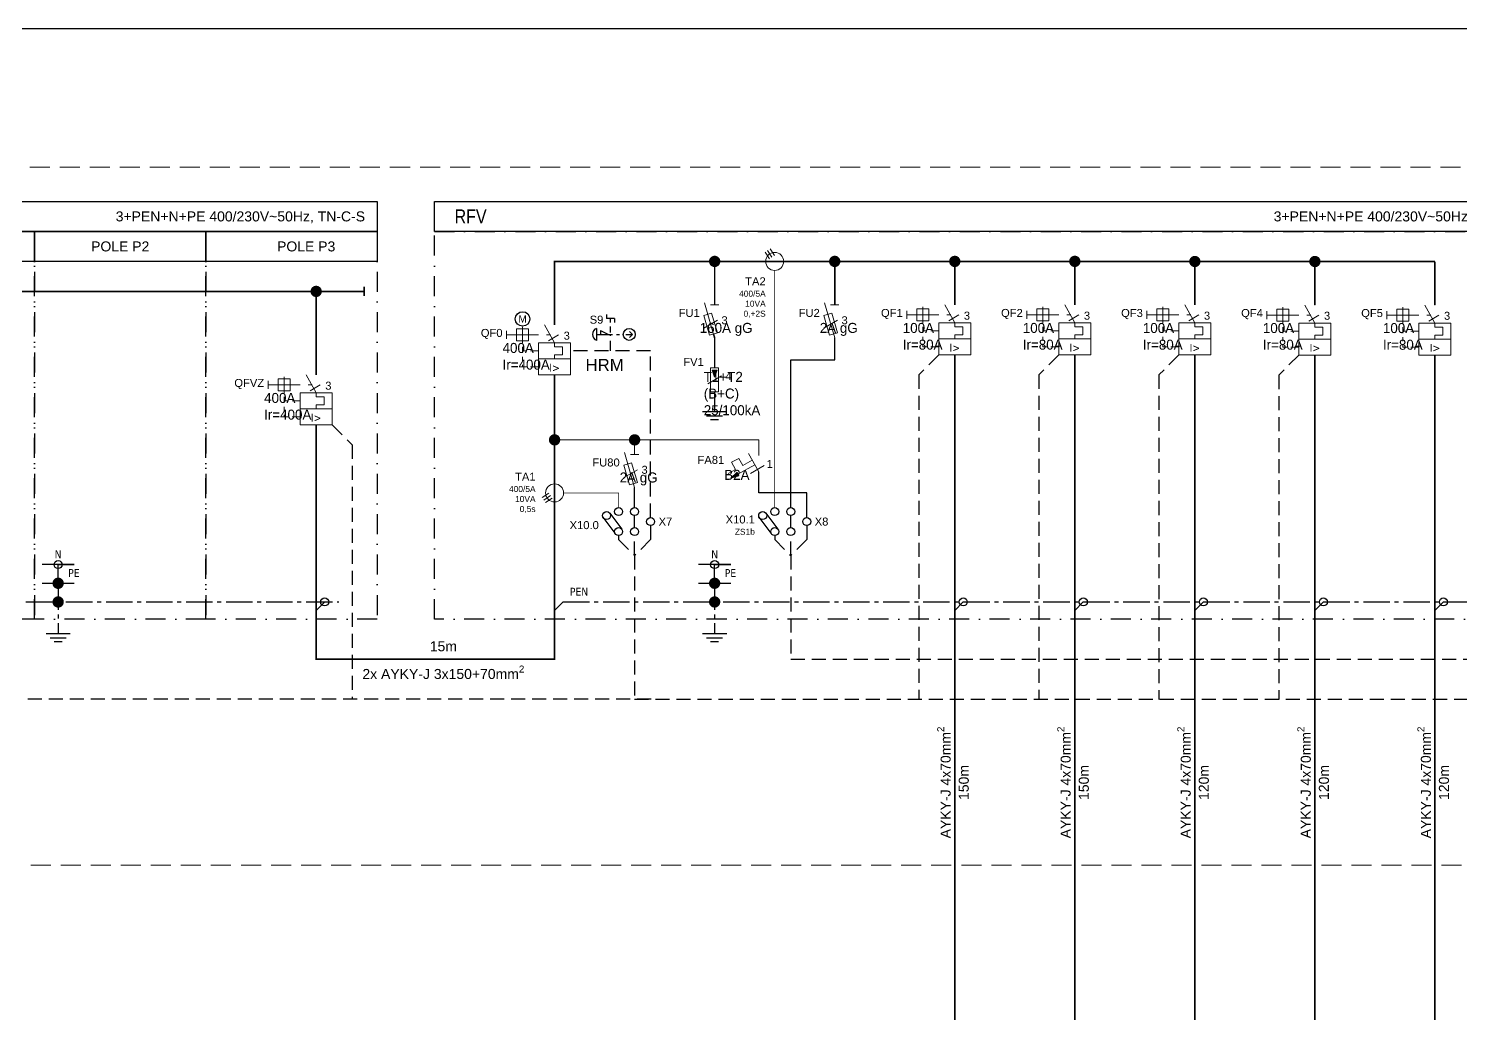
# Model space of a CAD drawing. Header units: millimetres. Extents: x -612 to 6794, y -5043 to 2163.
# Drawn here: x 2361.7 to 2719.4, y 50.4 to 296.6 of the extents above; entities that cross this region are included whole.
import ezdxf
from ezdxf.enums import TextEntityAlignment as Align

# ---------------------------------------------------------------- set-up
doc = ezdxf.new("R2018")
doc.units = ezdxf.units.MM
doc.header["$MEASUREMENT"] = 0
for name, pattern in [('EPL_DASHLONGDOT', [1, 0.66, -0.12, 0.1, -0.12]), ('ČERCHOVANÁ', [1, 0.5, -0.25, 0, -0.25]), ('ČÁRKOVANÁ', [0.75, 0.5, -0.25])]:
    doc.linetypes.add(name, pattern=pattern)
for name, color, linetype in [('10kV', 34, 'Continuous'), ('22kV', 34, 'Continuous'), ('400V', 7, 'Continuous'), ('EV-Káble', 7, 'Continuous'), ('Kable', 7, 'Continuous'), ('LEGRAND', 7, 'Continuous'), ('Pístroj_OZN', 230, 'Continuous'), ('RS', 40, 'Continuous')]:
    doc.layers.add(name, color=color, linetype=linetype)
for name, color, linetype, lineweight in [('EPLAN100', 7, 'Continuous', 50), ('EPLAN301', 7, 'Continuous', 25), ('EPLAN420', 7, 'Continuous', 35), ('Prístroj', 7, 'Continuous', 13)]:
    doc.layers.add(name, color=color, linetype=linetype, lineweight=lineweight)
doc.styles.get("Standard").update_dxf_attribs({"font": 'arial.ttf'})
doc.styles.add('styl2', font='ARIALN.TTF', dxfattribs={"width": 0.85})
doc.styles.add('Tahoma', font='tahoma.ttf')

# ---------------------------------------------------------------- blocks, each defined once
blk = doc.blocks.new('Výkonový istič')
at = {"layer": 'Prístroj', "color": 0, "ltscale": 4}
for p, q in [((0, -3.5), (0, 0)), ((-2.5, -3.5), (0, -8)), ((-12, -5), (-12, -7)), ((-12, -6), (-10.5, -6)), ((-10.5, -6), (-4, -6)), ((-8, -4), (-8, -8)), ((-2, -6), (-1, -6)), ((-1.5, -7.5), (1, -6)), ((-8, -9), (-8, -10)), ((-8, -10), (-7, -10)), ((-8, -10), (-8, -10.5)), ((-6, -10), (-4, -10)), ((-8, -11.5), (-8, -12.5)), ((-8, -13.5), (-8, -14)), ((-7, -14), (-8, -14)), ((-6, -14), (-4, -14))]:
    blk.add_line(p, q, dxfattribs=at)
for points in [[(-9.5, -7.5), (-6.5, -7.5), (-6.5, -4.5), (-9.5, -4.5)], [(-4, -12), (4, -12), (4, -8), (-4, -8)], [(-4, -16), (4, -16), (4, -12), (-4, -12)]]:
    blk.add_lwpolyline(points, close=True, dxfattribs=at)
blk.add_lwpolyline([(0, -8), (0, -9), (2, -9), (2, -11), (0, -11), (0, -12)], dxfattribs=at)
at = {"lineweight": 30, "flags": 104}
blk.add_attdef('POPIS', text='', height=1.8, dxfattribs=at).set_placement((-13, -5), align=Align.TOP_RIGHT)
at = {"color": 0}
blk.add_attdef('POCET_POLOV', (2.26309, -7.17774), '', height=2, dxfattribs=at)
at = {"layer": 'Prístroj', "color": 0, "style": 'Tahoma'}
blk.add_text('I>', height=1.9629, dxfattribs=at).set_placement((0, -14.19629), align=Align.MIDDLE_CENTER)
at = {"layer": 'Pístroj_OZN'}
blk.add_attdef('OZNACENIE', text='', height=2, dxfattribs=at).set_placement((-13, -3.5), align=Align.RIGHT)
blk = doc.blocks.new('Poistkový odpojovač')
at = {"layer": 'Prístroj', "color": 0, "linetype": 'Continuous', "ltscale": 4}
for p, q in [((0, 0), (0, -2.75)), ((-2.57, -2.23), (0, -10.97)), ((-1.03, -2.75), (1.03, -2.75)), ((-2.73, -8.51), (0.7, -6.57)), ((0, -10.97), (0, -13.72))]:
    blk.add_line(p, q, dxfattribs=at)
blk.add_lwpolyline([(-1.27, -10.31), (0.71, -9.73), (-0.76, -4.8), (-2.73, -5.38)], close=True, dxfattribs=at)
at = {"color": 0}
blk.add_attdef('POCET_POLOV', text='', height=2, dxfattribs=at).set_placement((1.7, -6.57), align=Align.MIDDLE_LEFT)
at = {"lineweight": 30, "flags": 104}
blk.add_attdef('POPIS', text='', height=1.8, dxfattribs=at).set_placement((-3.73, -7.23), align=Align.TOP_RIGHT)
at = {"layer": 'Pístroj_OZN'}
blk.add_attdef('OZNACENIE', text='', height=2, dxfattribs=at).set_placement((-3.73, -5.73), align=Align.RIGHT)
blk = doc.blocks.new('VN MTP')
at = {"layer": '10kV', "color": 0, "lineweight": 13}
for p, q in [((-3.13, -1.15), (-1.46, -0.06)), ((-2.72, -1.78), (-1.05, -0.68)), ((-2.31, -2.41), (-0.64, -1.31))]:
    blk.add_line(p, q, dxfattribs=at)
blk.add_circle((0, 0), 2.25, dxfattribs=at)
blk = doc.blocks.new('Prepäťová ochrana')
at = {"layer": 'Prístroj', "linetype": 'Continuous', "ltscale": 4}
blk.add_hatch(color=0, dxfattribs=at).paths.add_polyline_path([(-0.62, -4.58), (0.62, -4.58), (0, -6.33)], flags=0)
at = {"layer": 'Prístroj', "color": 0, "linetype": 'Continuous', "ltscale": 4}
blk.add_line((-1.71, -7.97), (1.71, -6.03), dxfattribs=at)
for points in [[(-1, -10), (1, -10), (1, -4), (-1, -4)], [(-0.62, -4.58), (0.62, -4.58), (0, -6.33)]]:
    blk.add_lwpolyline(points, close=True, dxfattribs=at)
at = {"lineweight": 30, "flags": 104}
blk.add_attdef('POPIS', text='', height=1.8, dxfattribs=at).set_placement((-2.71, -5), align=Align.TOP_RIGHT)
blk.add_attdef('POCET_POLOV', text='', height=2).set_placement((2.71, -6.03), align=Align.MIDDLE_LEFT)
at = {"layer": 'Pístroj_OZN'}
blk.add_attdef('OZNACENIE', text='', height=2, dxfattribs=at).set_placement((-2.71, -3.5), align=Align.RIGHT)
blk = doc.blocks.new('Istič')
at = {"layer": 'Prístroj', "linetype": 'Continuous', "ltscale": 4}
blk.add_hatch(color=0, dxfattribs=at).paths.add_polyline_path([(-6.97, -9.55), (-5.41, -8.11), (-4.92, -9.02)], flags=0)
at = {"layer": 'Prístroj', "color": 0, "linetype": 'Continuous'}
for p, q in [((0, 0), (0, -3.89)), ((0, -8), (0, -12.8))]:
    blk.add_line(p, q, dxfattribs=at)
at = {"layer": 'Prístroj', "color": 0, "linetype": 'Continuous', "ltscale": 4}
for p, q in [((0, -8), (-2.57, -3.37)), ((-6.8, -5.61), (-4.99, -4.62)), ((-5.81, -7.41), (-6.8, -5.61)), ((-0.96, -6.26), (-5.17, -8.57)), ((-4.99, -4.62), (-4, -6.42)), ((-1.6, -5.11), (-4, -6.42)), ((-2.07, -8.37), (1.36, -6.43)), ((-7.61, -8.4), (-5.81, -7.41)), ((-6.97, -9.55), (-5.41, -8.11)), ((-4.92, -9.02), (-6.97, -9.55)), ((-6.97, -9.55), (-6.97, -9.55)), ((-5.41, -8.11), (-4.92, -9.02))]:
    blk.add_line(p, q, dxfattribs=at)
at = {"color": 0}
blk.add_attdef('POCET_POLOV', text='', height=2, dxfattribs=at).set_placement((2, -6), align=Align.MIDDLE_LEFT)
at = {"lineweight": 30, "flags": 104}
blk.add_attdef('POPIS', text='', height=1.8, dxfattribs=at).set_placement((-8.61, -7.5), align=Align.TOP_RIGHT)
at = {"layer": 'Pístroj_OZN'}
blk.add_attdef('OZNACENIE', text='', height=2, dxfattribs=at).set_placement((-8.61, -6), align=Align.RIGHT)

msp = doc.modelspace()

# ---------------------------------------------------------------- linework, layer by layer
msp.add_lwpolyline([(1762.94, 296.6), (2972.08, 296.6), (2972.08, -195.72), (1762.94, -195.72)], close=True)
at = {"layer": '10kV', "color": 0, "linetype": 'ČERCHOVANÁ', "ltscale": 10}
for points in [[(2320.36, 245.91), (2363.15, 245.91), (2363.15, 148.95), (2320.36, 148.95)], [(2363.15, 245.91), (2405.93, 245.91), (2405.93, 148.95), (2363.15, 148.95)], [(2405.93, 245.91), (2448.72, 245.91), (2448.72, 148.95), (2405.93, 148.95)]]:
    msp.add_lwpolyline(points, close=True, dxfattribs=at)
at = {"layer": '22kV', "color": 0, "linetype": 'ČERCHOVANÁ', "ltscale": 10}
msp.add_lwpolyline([(2463.08, 245.91), (2738.08, 245.91), (2738.08, 148.95), (2463.08, 148.95)], close=True, dxfattribs=at)
at = {"layer": '400V', "linetype": 'Continuous', "ltscale": 4}
for p, q in [((2506.08, 225.18), (2506.08, 224.18)), ((2508.08, 224.18), (2506.08, 224.18)), ((2507.08, 223.18), (2507.08, 224.18)), ((2507.08, 220.68), (2507.08, 222.18)), ((2508.08, 224.18), (2508.08, 223.18)), ((2503.58, 221.68), (2503.58, 218.68)), ((2503.58, 220.18), (2507.58, 220.18)), ((2504.58, 221.18), (2506.58, 220.18)), ((2504.58, 221.18), (2504.58, 220.18)), ((2508.58, 220.18), (2509.23, 220.18)), ((2508.58, 220.18), (2509.33, 220.18)), ((2508.58, 220.18), (2509.33, 220.18)), ((2510.89, 220.18), (2512.58, 220.18)), ((2511.83, 220.93), (2512.58, 220.18)), ((2512.58, 220.18), (2511.83, 219.43))]:
    msp.add_line(p, q, dxfattribs=at)
at = {"layer": '400V', "ltscale": 5}
for points in [[(2320.36, 253.41), (2448.72, 253.41), (2448.72, 245.91), (2320.36, 245.91)], [(2320.36, 245.91), (2363.15, 245.91), (2363.15, 238.41), (2320.36, 238.41)], [(2363.15, 245.91), (2405.93, 245.91), (2405.93, 238.41), (2363.15, 238.41)], [(2405.93, 245.91), (2448.72, 245.91), (2448.72, 238.41), (2405.93, 238.41)]]:
    msp.add_lwpolyline(points, close=True, dxfattribs=at)
at = {"layer": '400V', "color": 230, "ltscale": 5}
msp.add_lwpolyline([(2463.08, 253.41), (2738.08, 253.41), (2738.08, 245.91), (2463.08, 245.91)], close=True, dxfattribs=at)
at = {"layer": '400V', "const_width": 1.29}
for points in [[(2533.85, 238.41, 1), (2532.31, 238.41, 1), (2533.85, 238.41, 0.272597)], [(2563.85, 238.41, 1), (2562.31, 238.41, 1), (2563.85, 238.41, 0.272597)], [(2593.85, 238.41, 1), (2592.31, 238.41, 1), (2593.85, 238.41, 0.272597)], [(2623.85, 238.42, 1), (2622.31, 238.42, 1), (2623.85, 238.42, 0.272597)], [(2653.84, 238.39, 1), (2652.31, 238.39, 1), (2653.84, 238.39, 0.272597)], [(2683.84, 238.38, 1), (2682.3, 238.38, 1), (2683.84, 238.38, 0.272597)], [(2434.27, 230.91, 1), (2432.74, 230.91, 1), (2434.27, 230.91, 0.272597)], [(2493.85, 193.8, 1), (2492.31, 193.8, 1), (2493.85, 193.8, 0.272597)], [(2513.85, 193.8, 1), (2512.31, 193.8, 1), (2513.85, 193.8, 0.272597)]]:
    msp.add_lwpolyline(points, format="xyb", dxfattribs=at)
at = {"layer": '400V', "flags": 128}
for points, const_width in [([(2493.08, 222.53), (2493.08, 238.41), (2713.07, 238.39)], 0.4), ([(2533.08, 227.53), (2533.08, 238.41)], 0.4), ([(2548.08, 236.16), (2548.08, 176.88)], 0.2), ([(2563.08, 227.53), (2563.08, 238.41)], 0.4), ([(2593.08, 227.53), (2593.08, 238.41)], 0.4), ([(2623.08, 227.53), (2623.08, 238.41)], 0.4), ([(2653.07, 227.52), (2653.08, 238.4)], 0.4), ([(2683.07, 227.51), (2683.07, 238.39)], 0.4), ([(2713.06, 227.5), (2713.07, 238.38)], 0.4), ([(2445.51, 230.91), (2328.86, 230.91)], 0.4), ([(2433.5, 210.03), (2433.5, 230.91)], 0.4), ([(2445.51, 229.74), (2445.51, 232.08), (2445.51, 232.08)], 0.4), ([(2532.8, 220.25), (2533.08, 219.3), (2533.08, 211.8)], 0.4), ([(2087.25, -33.04), (2087.26, 27.48), (2593.08, 27.48), (2593.08, 215.03)], 0.4), ([(2623.08, 215.03), (2623.08, 17.48), (2267.12, 17.48), (2267.12, -33.04)], 0.4), ([(2653.08, 215.02), (2653.08, 7.47), (2446.98, 7.47), (2446.98, -33.04)], 0.4), ([(2626.84, -33.04), (2626.84, -2.53), (2683.08, -2.53), (2683.08, 215.03)], 0.4), ([(2713.07, 215), (2713.07, 7.47), (2806.7, 7.47), (2806.7, -33.04)], 0.4), ([(2493.08, 170.48), (2493.08, 210.03)], 0.4), ([(2433.5, 197.53), (2433.5, 138.96), (2493.08, 138.95), (2493.08, 170.48)], 0.4), ([(2493.08, 193.8), (2513.08, 193.8), (2513.08, 190.14)], 0.2), ([(2495.33, 180.54), (2509.08, 180.54), (2509.08, 176.88)], 0.2)]:
    msp.add_lwpolyline(points, dxfattribs=dict(at, const_width=const_width))
at = {"layer": '400V', "color": 253, "linetype": 'ČÁRKOVANÁ', "ltscale": 3, "const_width": 0.2, "flags": 128}
msp.add_lwpolyline([(2513.08, 193.8), (2544.08, 193.8), (2544.08, 189.92)], dxfattribs=at)
at = {"layer": '400V', "color": 94, "true_color": 0x00a800, "const_width": 1.29}
for points in [[(2368.26, 157.95, -1), (2369.8, 157.95, -1), (2368.26, 157.95, -0.272597)], [(2532.31, 157.95, -1), (2533.84, 157.95, -1), (2532.31, 157.95, -0.272597)], [(2368.26, 153.28, -1), (2369.8, 153.28, -1), (2368.26, 153.28, -0.272597)], [(2532.31, 153.28, -1), (2533.84, 153.28, -1), (2532.31, 153.28, -0.272597)]]:
    msp.add_lwpolyline(points, format="xyb", dxfattribs=at)
at = {"layer": '400V'}
msp.add_circle((2485.08, 224.03), 1.81, dxfattribs=at)
at = {"layer": '400V', "linetype": 'Continuous', "ltscale": 4}
msp.add_circle((2511.74, 220.18), 1.5, dxfattribs=at)
msp.add_arc((2504.17, 220.18), 1.61, 111.5448, 248.4552, dxfattribs=at)
at = {"layer": 'EPLAN100', "color": 94, "linetype": 'EPL_DASHLONGDOT', "lineweight": 30, "ltscale": 10, "true_color": 0x00a800}
for p, q in [((2536.08, 200.8), (2530.08, 200.8)), ((2531.08, 199.8), (2535.08, 199.8)), ((2534.08, 198.8), (2532.08, 198.8)), ((2369.03, 157.95), (2369.03, 145.28)), ((2533.08, 157.95), (2533.08, 145.28)), ((2372.03, 145.28), (2366.03, 145.28)), ((2367.03, 144.28), (2371.03, 144.28)), ((2370.03, 143.28), (2368.03, 143.28)), ((2536.08, 145.28), (2530.08, 145.28)), ((2531.08, 144.28), (2535.08, 144.28)), ((2534.08, 143.28), (2532.08, 143.28))]:
    msp.add_line(p, q, dxfattribs=at)
for points in [[(2533.08, 205.8), (2533.08, 200.8)], [(2348.87, 151.16), (2350.99, 153.28), (2439.15, 153.28)], [(2493.08, 151.16), (2495.2, 153.28), (2725.2, 153.28)]]:
    msp.add_lwpolyline(points, dxfattribs=at)
at = {"layer": 'EPLAN100', "color": 5, "lineweight": 30, "ltscale": 10}
for points in [[(2369.03, 159.23), (2369.03, 162.62), (2373.03, 162.62), (2365.03, 162.62)], [(2533.08, 159.23), (2533.08, 162.62), (2537.08, 162.62), (2529.08, 162.62)]]:
    msp.add_lwpolyline(points, dxfattribs=at)
at = {"layer": 'EPLAN100', "color": 94, "linetype": 'EPL_DASHLONGDOT', "lineweight": 30, "ltscale": 5, "true_color": 0x00a800}
for points in [[(2365.03, 157.95), (2373.03, 157.95)], [(2529.08, 157.95), (2537.08, 157.95)], [(2433.5, 151.16), (2435.63, 153.28)], [(2593.08, 151.16), (2595.2, 153.28)], [(2623.08, 151.16), (2625.2, 153.28)], [(2653.08, 151.16), (2655.2, 153.28)], [(2683.07, 151.16), (2685.19, 153.28)], [(2713.06, 151.16), (2715.19, 153.28)]]:
    msp.add_lwpolyline(points, dxfattribs=at)
at = {"layer": 'EPLAN301', "color": 5, "ltscale": 4}
for centre in [(2369.03, 162.62), (2533.08, 162.62)]:
    msp.add_circle(centre, 1, dxfattribs=at)
at = {"layer": 'EPLAN301', "color": 94, "ltscale": 4, "true_color": 0x00a800}
for centre in [(2435.63, 153.28), (2595.2, 153.28), (2625.2, 153.28), (2655.2, 153.28), (2685.19, 153.28), (2715.19, 153.28)]:
    msp.add_circle(centre, 1, dxfattribs=at)
at = {"layer": 'EV-Káble'}
for p, q in [((2513.08, 176.88), (2513.08, 181.91)), ((2513.08, 171.88), (2513.08, 174.88)), ((2552.08, 171.88), (2552.08, 174.88))]:
    msp.add_line(p, q, dxfattribs=at)
for points in [[(2552.08, 176.88), (2552.08, 213.8), (2563.07, 213.8), (2563.08, 219.3)], [(2556.08, 174.38), (2556.08, 180.54), (2544.08, 180.54), (2544.08, 185.8)]]:
    msp.add_lwpolyline(points, dxfattribs=at)
at = {"layer": 'LEGRAND'}
for p, q in [((2506.88, 175.48), (2509.88, 171.48)), ((2545.88, 175.48), (2548.88, 171.48)), ((2505.13, 174.48), (2508.13, 170.48)), ((2544.13, 174.48), (2547.13, 170.48))]:
    msp.add_line(p, q, dxfattribs=at)
for centre in [(2506.08, 174.88), (2509.08, 175.88), (2513.08, 175.88), (2545.08, 174.88), (2548.08, 175.88), (2552.08, 175.88), (2509.08, 170.88), (2513.08, 170.88), (2517.08, 173.38), (2548.08, 170.88), (2552.08, 170.88), (2556.08, 173.38)]:
    msp.add_circle(centre, 1, dxfattribs=at)
at = {"layer": 'Prístroj', "color": 253, "linetype": 'ČÁRKOVANÁ', "ltscale": 10}
msp.add_lwpolyline([(2309.45, 261.95), (2884.72, 261.95), (2884.72, 97.49), (2884.72, 97.49), (2884.72, 97.49), (2884.72, 97.49), (2884.72, 87.48), (2309.45, 87.48)], close=True, dxfattribs=at)
at = {"layer": 'RS', "linetype": 'ČÁRKOVANÁ', "ltscale": 5}
msp.add_line((2507.08, 216.03), (2507.08, 220.18), dxfattribs=at)
at = {"layer": 'RS', "linetype": 'ČÁRKOVANÁ', "ltscale": 7}
for points in [[(2517.08, 174.38), (2517.08, 216.03), (2497.08, 216.03)], [(2513.08, 164.88), (2513.08, 128.95), (2776.7, 128.95), (2776.7, 217.01)], [(2589.08, 215.03), (2584.08, 210.03), (2584.08, 128.95)], [(2619.08, 215.03), (2614.08, 210.03), (2614.08, 128.95)], [(2649.08, 215.02), (2644.08, 210.02), (2644.08, 128.94)], [(2679.07, 215.01), (2674.07, 210.01), (2674.07, 128.93)], [(2437.5, 197.53), (2442.5, 192.53), (2442.5, 128.95)], [(2517.08, 172.38), (2517.08, 168.88), (2513.08, 164.88)], [(2509.08, 169.88), (2509.08, 168.88), (2513.08, 164.88)], [(2513.08, 164.88), (2513.08, 169.88)], [(2517.21, 128.95), (2094.84, 128.95), (2094.84, 128.95)]]:
    msp.add_lwpolyline(points, dxfattribs=at)
at = {"layer": 'RS', "color": 193, "linetype": 'ČÁRKOVANÁ', "ltscale": 7}
for points in [[(2552.08, 164.88), (2552.08, 138.95), (2846.59, 138.95), (2846.59, 217.01)], [(2556.08, 172.38), (2556.08, 168.88), (2552.08, 164.88)], [(2548.08, 169.88), (2548.08, 168.88), (2552.08, 164.88)], [(2552.08, 164.88), (2552.08, 169.88)]]:
    msp.add_lwpolyline(points, dxfattribs=at)

# ---------------------------------------------------------------- block references
at = {"layer": '22kV', "color": 0, "lineweight": -3, "rotation": 270}
msp.add_blockref('VN MTP', (2548.08, 238.41), dxfattribs=at)
at = {"layer": '22kV', "color": 0, "lineweight": -3}
msp.add_blockref('VN MTP', (2493.08, 180.54), dxfattribs=at)
at = {"layer": 'Prístroj'}
ref = msp.add_blockref('Poistkový odpojovač', (2533.08, 230.27), dxfattribs=at)
ref.add_attrib('POCET_POLOV', '3', dxfattribs={"layer": '0', "color": 0, "height": 2}).set_placement((2534.78, 223.7), align=Align.MIDDLE_LEFT)
ref.add_attrib('OZNACENIE', 'FU1', dxfattribs={"layer": 'Pístroj_OZN', "height": 2}).set_placement((2529.35, 224.54), align=Align.RIGHT)
lines = msp.add_mtext('160A gG', dxfattribs={"layer": '0', "insert": (2529.35, 223.04), "char_height": 2.5, "attachment_point": 1})
ref.add_attrib('POPIS', '', (2529.35, 223.04), dxfattribs={"flags": 104}).embed_mtext(lines)
ref = msp.add_blockref('Poistkový odpojovač', (2563.08, 230.27), dxfattribs=at)
ref.add_attrib('POCET_POLOV', '3', dxfattribs={"layer": '0', "color": 0, "height": 2}).set_placement((2564.78, 223.7), align=Align.MIDDLE_LEFT)
ref.add_attrib('OZNACENIE', 'FU2', dxfattribs={"layer": 'Pístroj_OZN', "height": 2}).set_placement((2559.35, 224.54), align=Align.RIGHT)
lines = msp.add_mtext('2A gG', dxfattribs={"layer": '0', "insert": (2559.35, 223.04), "char_height": 2.5, "attachment_point": 1})
ref.add_attrib('POPIS', '', (2559.35, 223.04), dxfattribs={"flags": 104}).embed_mtext(lines)
ref = msp.add_blockref('Výkonový istič', (2593.08, 231.03), dxfattribs=at)
ref.add_attrib('POCET_POLOV', '3', (2595.34, 223.85), dxfattribs={"layer": '0', "height": 2})
ref.add_attrib('OZNACENIE', 'QF1', dxfattribs={"layer": 'Pístroj_OZN', "height": 2}).set_placement((2580.08, 224.53), align=Align.RIGHT)
lines = msp.add_mtext('100A\\PIr=80A', dxfattribs={"layer": '0', "insert": (2580.08, 223.03), "char_height": 2.5, "attachment_point": 1})
ref.add_attrib('POPIS', '', (2580.08, 223.03), dxfattribs={"flags": 104}).embed_mtext(lines)
ref = msp.add_blockref('Výkonový istič', (2623.08, 231.03), dxfattribs=at)
ref.add_attrib('POCET_POLOV', '3', (2625.34, 223.85), dxfattribs={"layer": '0', "height": 2})
ref.add_attrib('OZNACENIE', 'QF2', dxfattribs={"layer": 'Pístroj_OZN', "height": 2}).set_placement((2610.08, 224.53), align=Align.RIGHT)
lines = msp.add_mtext('100A\\PIr=80A', dxfattribs={"layer": '0', "insert": (2610.08, 223.03), "char_height": 2.5, "attachment_point": 1})
ref.add_attrib('POPIS', '', (2610.08, 223.03), dxfattribs={"flags": 104}).embed_mtext(lines)
ref = msp.add_blockref('Výkonový istič', (2653.08, 231.02), dxfattribs=at)
ref.add_attrib('POCET_POLOV', '3', (2655.34, 223.84), dxfattribs={"layer": '0', "height": 2})
ref.add_attrib('OZNACENIE', 'QF3', dxfattribs={"layer": 'Pístroj_OZN', "height": 2}).set_placement((2640.08, 224.52), align=Align.RIGHT)
lines = msp.add_mtext('100A\\PIr=80A', dxfattribs={"layer": '0', "insert": (2640.08, 223.02), "char_height": 2.5, "attachment_point": 1})
ref.add_attrib('POPIS', '', (2640.08, 223.02), dxfattribs={"flags": 104}).embed_mtext(lines)
ref = msp.add_blockref('Výkonový istič', (2683.07, 231.01), dxfattribs=at)
ref.add_attrib('POCET_POLOV', '3', (2685.34, 223.83), dxfattribs={"layer": '0', "height": 2})
ref.add_attrib('OZNACENIE', 'QF4', dxfattribs={"layer": 'Pístroj_OZN', "height": 2}).set_placement((2670.07, 224.51), align=Align.RIGHT)
lines = msp.add_mtext('100A\\PIr=80A', dxfattribs={"layer": '0', "insert": (2670.07, 223.01), "char_height": 2.5, "attachment_point": 1})
ref.add_attrib('POPIS', '', (2670.07, 223.01), dxfattribs={"flags": 104}).embed_mtext(lines)
ref = msp.add_blockref('Výkonový istič', (2713.07, 231), dxfattribs=at)
ref.add_attrib('POCET_POLOV', '3', (2715.33, 223.82), dxfattribs={"layer": '0', "height": 2})
ref.add_attrib('OZNACENIE', 'QF5', dxfattribs={"layer": 'Pístroj_OZN', "height": 2}).set_placement((2700.07, 224.5), align=Align.RIGHT)
lines = msp.add_mtext('100A\\PIr=80A', dxfattribs={"layer": '0', "insert": (2700.07, 223), "char_height": 2.5, "attachment_point": 1})
ref.add_attrib('POPIS', '', (2700.07, 223), dxfattribs={"flags": 104}).embed_mtext(lines)
ref = msp.add_blockref('Výkonový istič', (2493.08, 226.03), dxfattribs=at)
ref.add_attrib('POCET_POLOV', '3', (2495.34, 218.85), dxfattribs={"layer": '0', "height": 2})
ref.add_attrib('OZNACENIE', 'QF0', dxfattribs={"layer": 'Pístroj_OZN', "height": 2}).set_placement((2480.08, 219.53), align=Align.RIGHT)
lines = msp.add_mtext('400A\\PIr=400A', dxfattribs={"layer": '0', "insert": (2480.08, 218.03), "char_height": 2.5, "attachment_point": 1})
ref.add_attrib('POPIS', '', (2480.08, 218.03), dxfattribs={"flags": 104}).embed_mtext(lines)
ref = msp.add_blockref('Výkonový istič', (2433.5, 213.53), dxfattribs=at)
ref.add_attrib('POCET_POLOV', '3', (2435.77, 206.35), dxfattribs={"layer": '0', "height": 2})
ref.add_attrib('OZNACENIE', 'QFVZ', dxfattribs={"layer": 'Pístroj_OZN', "height": 2}).set_placement((2420.5, 207.03), align=Align.RIGHT)
lines = msp.add_mtext('400A\\PIr=400A', dxfattribs={"layer": '0', "insert": (2420.5, 205.53), "char_height": 2.5, "attachment_point": 1})
ref.add_attrib('POPIS', '', (2420.5, 205.53), dxfattribs={"flags": 104}).embed_mtext(lines)
ref = msp.add_blockref('Prepäťová ochrana', (2533.08, 215.8), dxfattribs=at)
ref.add_attrib('POCET_POLOV', '4', dxfattribs={"layer": '0', "height": 2}).set_placement((2535.79, 209.77), align=Align.MIDDLE_LEFT)
ref.add_attrib('OZNACENIE', 'FV1', dxfattribs={"layer": 'Pístroj_OZN', "height": 2}).set_placement((2530.36, 212.3), align=Align.RIGHT)
lines = msp.add_mtext('T1+T2 \\P(B+C)\\P25/100kA', dxfattribs={"layer": '0', "insert": (2530.36, 210.8), "char_height": 2.5, "attachment_point": 1})
ref.add_attrib('POPIS', '', (2530.36, 210.8), dxfattribs={"flags": 104}).embed_mtext(lines)
ref = msp.add_blockref('Istič', (2544.08, 193.8), dxfattribs=at)
ref.add_attrib('POCET_POLOV', '1', dxfattribs={"layer": '0', "color": 0, "height": 2}).set_placement((2546.08, 187.8), align=Align.MIDDLE_LEFT)
ref.add_attrib('OZNACENIE', 'FA81', dxfattribs={"layer": 'Pístroj_OZN', "height": 2}).set_placement((2535.47, 187.8), align=Align.RIGHT)
lines = msp.add_mtext('B2A', dxfattribs={"layer": '0', "insert": (2535.47, 186.3), "char_height": 2.5, "attachment_point": 1})
ref.add_attrib('POPIS', '', (2535.47, 186.3), dxfattribs={"flags": 104}).embed_mtext(lines)
ref = msp.add_blockref('Poistkový odpojovač', (2513.08, 192.89), dxfattribs=at)
ref.add_attrib('POCET_POLOV', '3', dxfattribs={"layer": '0', "color": 0, "height": 2}).set_placement((2514.79, 186.32), align=Align.MIDDLE_LEFT)
ref.add_attrib('OZNACENIE', 'FU80', dxfattribs={"layer": 'Pístroj_OZN', "height": 2}).set_placement((2509.35, 187.15), align=Align.RIGHT)
lines = msp.add_mtext('2A gG', dxfattribs={"layer": '0', "insert": (2509.35, 185.65), "char_height": 2.5, "attachment_point": 1})
ref.add_attrib('POPIS', '', (2509.35, 185.65), dxfattribs={"flags": 104}).embed_mtext(lines)

# ---------------------------------------------------------------- texts
at = {"layer": '22kV', "color": 230, "style": 'styl2'}
msp.add_text('RFV', height=3.5, dxfattribs=at).set_placement((2468.08, 249.66), align=Align.MIDDLE_LEFT)
at = {"layer": '22kV', "color": 0}
for s, p in [('POLE P2', (2384.54, 242.16)), ('POLE P3', (2431.01, 242.16))]:
    msp.add_text(s, height=2.5, dxfattribs=at).set_placement(p, align=Align.MIDDLE_CENTER)
at = {"layer": '22kV', "linetype": 'Continuous', "char_height": 1.5, "width": 7.6586, "attachment_point": 6}
for s, insert in [('\\pxqr;{\\H1.33333x;\\C230;TA2\\P\\H0.75x;\\C0;400/5A\\P10VA\\P0,+2S}', (2545.83, 229.37)), ('\\pxqr;{\\H1.33333x;\\C230;TA1\\P\\H0.75x;\\C0;400/5A\\P10VA\\P0,5s}', (2488.33, 180.54)), ('\\pxqr;{\\H1.33333x;\\C230;X10.0}', (2504.13, 172.48)), ('\\pxqr;{\\H1.33333x;\\C230;X10.1\\P\\H0.75x;\\C0;ZS1b}', (2543.13, 172.48))]:
    msp.add_mtext(s, dxfattribs=dict(at, insert=insert))
at = {"layer": '400V', "color": 251, "lineweight": 13}
for p in [(2445.72, 249.66), (2735.08, 249.66)]:
    msp.add_text('3+PEN+N+PE 400/230V~50Hz, TN-C-S', height=2.5, dxfattribs=at).set_placement(p, align=Align.MIDDLE_RIGHT)
at = {"layer": '400V'}
msp.add_text('M', height=1.79, dxfattribs=at).set_placement((2485.08, 224.03), align=Align.MIDDLE_CENTER)
at = {"layer": '400V', "linetype": 'Continuous', "insert": (2505.58, 212.54), "char_height": 3, "width": 13.7015, "attachment_point": 5}
msp.add_mtext('{\\C1;HRM}', dxfattribs=at)
at = {"layer": 'EPLAN100', "color": 94, "linetype": 'EPL_DASHLONGDOT', "lineweight": 30, "ltscale": 5, "true_color": 0x00a800, "style": 'Tahoma'}
for s, p in [('PE', (2372.97, 158.95)), ('PE', (2537.02, 158.95)), ('PEN', (2499.2, 154.28))]:
    msp.add_text(s, height=1.963, dxfattribs=at).set_placement(p, align=Align.BOTTOM_CENTER)
at = {"layer": 'EPLAN420', "color": 5, "style": 'Tahoma'}
for p in [(2369.03, 163.62), (2533.08, 163.62)]:
    msp.add_text('N', height=1.96, dxfattribs=at).set_placement(p, align=Align.BOTTOM_CENTER)
at = {"layer": 'Kable', "color": 230, "linetype": 'Continuous', "char_height": 2.5, "width": 45.6568, "attachment_point": 8}
for s, insert in [('\\A1;\\pxqc;15m', (2465.29, 140.92)), ('\\A1;\\pxqc;2x AYKY-J 3x150+70mm{\\H0.7x;\\S2^ ;}', (2465.29, 134))]:
    msp.add_mtext(s, dxfattribs=dict(at, insert=insert))
at = {"layer": 'Kable', "color": 230, "linetype": 'Continuous', "char_height": 2.5, "width": 45.6568, "rotation": 90}
for s, insert, attachment_point in [('\\A1;AYKY-J 4x70mm{\\H0.7x;\\S2^ ;}', (2592.08, 108.16), 8), ('\\A1;AYKY-J 4x70mm{\\H0.7x;\\S2^ ;}', (2622.08, 108.16), 8), ('\\A1;AYKY-J 4x70mm{\\H0.7x;\\S2^ ;}', (2652.08, 108.16), 8), ('\\A1;AYKY-J 4x70mm{\\H0.7x;\\S2^ ;}', (2682.08, 108.16), 8), ('\\A1;AYKY-J 4x70mm{\\H0.7x;\\S2^ ;}', (2712.08, 108.16), 8), ('\\A1;150m', (2594.07, 108.16), 2), ('\\A1;150m', (2624.07, 108.16), 2), ('\\A1;120m', (2654.06, 108.16), 2), ('\\A1;120m', (2684.06, 108.16), 2), ('\\A1;120m', (2714.06, 108.16), 2)]:
    msp.add_mtext(s, dxfattribs=dict(at, insert=insert, attachment_point=attachment_point))
at = {"layer": 'Pístroj_OZN', "linetype": 'Continuous', "char_height": 2, "width": 13.7015}
for s, insert, attachment_point in [('\\pxqr;S9', (2505.27, 224.85), 3), ('\\pxql;X7', (2519.08, 174.38), 1), ('\\pxql;X8', (2558.08, 174.38), 1)]:
    msp.add_mtext(s, dxfattribs=dict(at, insert=insert, attachment_point=attachment_point))

doc.saveas('drawing.dxf')
